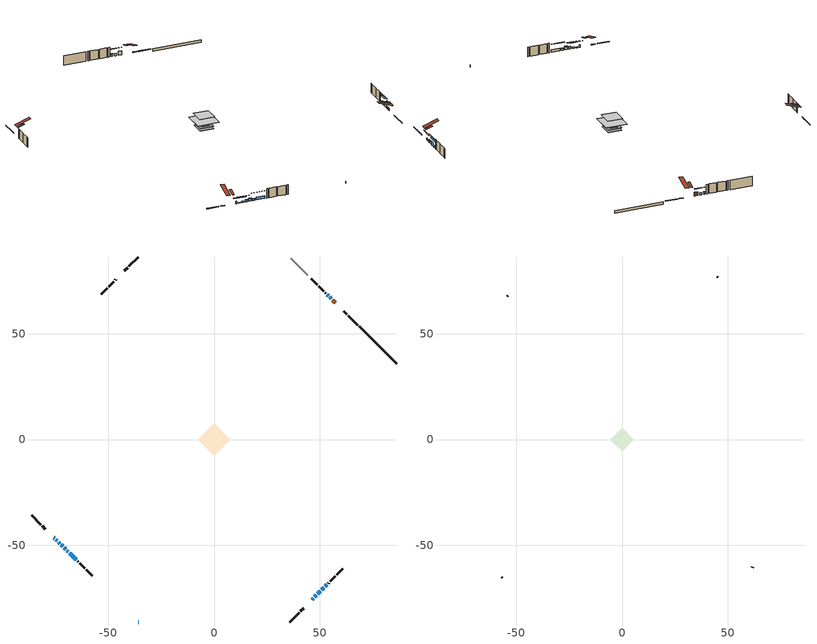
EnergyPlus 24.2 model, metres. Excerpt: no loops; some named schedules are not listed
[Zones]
conditioned space
 floor outside (Floor1 construction): -2.68,0 0,2.68 2.68,0 0,-2.68 z0.59
 floor adiabatic (Floor3 construction): -5.07,0 0,5.07 5.07,0 0,-5.07 z0.59
 floor adiabatic (AdiabaticFloorConstruction): -7.63,0 0,7.63 7.63,0 0,-7.63 z3.03
 floor foundation (Slab1 construction): -5.07,0 0,5.07 5.07,0 0,-5.07 z-0.61
 wall outside (RimJoist1 construction): 35.7,-86.19 40.19,-81.71 / -86.19,-35.7 -81.71,-40.19 / -35.7,86.19 -40.19,81.71 / 67.86,54.03 63.38,58.52 z0.59:0.89
 wall outside (RimJoist2 construction): 40.84,-81.05 42.29,-79.6 / -81.05,-40.84 -79.6,-42.29 / -40.84,81.05 -42.29,79.6 / 62.72,59.17 61.27,60.62 z0.59:0.89
 wall outside (AdiabaticWallConstruction 1): 57.25,64.65 56.04,65.85 z0.59:2.62
 wall outside (AdiabaticWallConstruction): -75.58,-46.32 -75.3,-46.6 / -35.7,-86.19 -35.55,-86.19 z0.59:1.81; -74.64,-47.25 -74.03,-47.86 z0.59:0.9; -73.38,-48.52 -72.76,-49.13 z0.59:1.2; -72.11,-49.79 -71.5,-50.4 z0.59:1.51; 55.39,66.51 54.58,67.32 / 53.92,67.97 53.53,68.37 / 46.32,-75.58 46.91,-74.99 z0.59:1.73; 47.57,-74.33 48.36,-73.54 z0.59:1.25; 49.01,-72.88 50.2,-71.7 / -70.84,-51.05 -70.09,-51.81 / -68.16,-53.73 -65.11,-56.78 z0.59:2.01; -69.43,-52.46 -68.82,-53.08 z0.59:1.43; 50.85,-71.04 51.91,-69.98 z0.59:2.57; 52.57,-69.33 53.2,-68.69 z0.59:1.71
 wall outside (Wall1 construction): 53.86,-68.04 54.24,-67.65 / -64.46,-57.44 -64.07,-57.82 / -46.32,75.58 -46.7,75.19 / 52.87,69.02 52.49,69.41 z0.59:5.47
 wall outside (Wall2 construction): 54.9,-67 57.32,-64.57 / -63.41,-58.48 -60.99,-60.9 / -47.36,74.54 -49.78,72.12 / 51.83,70.07 49.41,72.49 z0.59:5.47
 wall outside (Wall3 construction): 57.98,-63.92 60.78,-61.12 / -60.34,-61.56 -57.53,-64.36 / -50.44,71.46 -53.24,68.66 / 48.75,73.14 45.95,75.95 z0.59:5.47
 wall foundation (FoundationWall1 construction): 86.19,35.7 68.52,53.38 z-0.61:0.59
 wall adiabatic (Wall5 construction): 44.26,77.63 36.36,85.54 z0.59:5.47
 window (WindowConstruction 13): -75.58,-46.32 -75.3,-46.6 z0.59:1.81
 window (WindowConstruction 3): -74.64,-47.25 -74.03,-47.86 z0.59:0.89
 window (WindowConstruction 4): -73.38,-48.52 -72.77,-49.13 z0.59:1.2
 window (WindowConstruction 5): -72.11,-49.79 -71.5,-50.4 z0.59:1.5
 window (WindowConstruction 6): 55.39,66.51 54.58,67.32 z0.59:1.73
 window (WindowConstruction 7): 53.92,67.97 53.53,68.37 z0.59:1.73
 window (WindowConstruction 8): 46.32,-75.58 46.91,-74.99 z0.59:1.73
 window (WindowConstruction 9): 47.57,-74.33 48.35,-73.54 z0.59:1.25
 window (WindowConstruction 10): 49.01,-72.88 50.2,-71.7 z0.59:2.01
 window (WindowConstruction 14): -35.7,-86.19 -35.55,-86.19 z0.59:1.81
 window (WindowConstruction 11): -70.84,-51.05 -70.09,-51.81 z0.59:2.01
 window (WindowConstruction 12): -69.43,-52.46 -68.82,-53.07 z0.59:1.43
 window (WindowConstruction): 50.85,-71.04 51.91,-69.98 z0.59:2.57
 window (WindowConstruction 1): 52.57,-69.32 53.2,-68.69 z0.59:1.71
 window (WindowConstruction 2): -68.16,-53.73 -65.11,-56.78 z0.59:2.01
 door (Door): 57.25,64.65 56.04,65.85 z0.59:2.62
 ceiling adiabatic (AdiabaticFloorConstruction): 0,-7.63 7.63,0 0,7.63 -7.63,0 z3.03
 roof outside (Roof2 construction): 45.66,-76.24,5.47 43.2,-73.77,6.63 42.55,-74.42,6.63 45.01,-76.88,5.47; -76.24,-45.66,5.47 -73.77,-43.2,6.63 -74.42,-42.55,6.63 -76.88,-45.01,5.47; -45.66,76.24,5.47 -43.2,73.77,6.63 -42.55,74.42,6.63 -45.01,76.88,5.47; 57.91,63.99,5.47 55.44,61.53,6.63 56.09,60.88,6.63 58.55,63.34,5.47
attic - vented
 floor to conditioned space (Floor2 construction Reversed): -5.47,0 0,5.47 5.47,0 0,-5.47 z5.47
 wall outside (Wall4 construction): 61.44,-60.46 61.81,-60.09 / -56.88,-65.02 -56.51,-65.39 / -53.9,68 -54.27,67.63 / 45.29,76.6 44.92,76.97 z0.59:5.47
 roof outside (Roof1 construction): 44.35,-77.54,5.47 39.03,-72.22,7.98 37.63,-73.62,7.98 42.95,-78.94,5.47; -77.54,-44.35,5.47 -72.22,-39.03,7.98 -73.62,-37.63,7.98 -78.94,-42.95,5.47; -44.35,77.54,5.47 -39.03,72.22,7.98 -37.63,73.62,7.98 -42.95,78.94,5.47; 59.21,62.68,5.47 53.89,57.36,7.98 55.29,55.96,7.98 60.61,61.28,5.47
shading: -72.17,-49.73 -76.51,-45.39 -76.8,-45.68 -72.46,-50.02 z3.53; -70.9,-51 -75.24,-46.65 -75.53,-46.94 -71.19,-51.29 z3.84; -71.36,-50.54 -72.25,-49.64 -72.54,-49.94 -71.65,-50.83 z1.71; 52.71,69.18 57.25,64.64 57.54,64.93 53,69.47 z4.37; 53.39,68.51 54.06,67.83 54.36,68.12 53.68,68.8 z1.93; 48.78,-73.12 44.45,-77.45 44.74,-77.74 49.07,-73.41 z4.37; 48.5,-73.4 47.42,-74.47 47.71,-74.76 48.79,-73.69 z1.45; 50.34,-71.56 48.87,-73.03 49.16,-73.32 50.63,-71.85 z2.21; -69.95,-51.95 -70.98,-50.91 -71.28,-51.2 -70.24,-52.24 z2.21; -68.68,-53.22 -69.57,-52.32 -69.86,-52.61 -68.97,-53.51 z1.63; 53.78,-68.11 48.99,-72.91 49.28,-73.2 54.07,-68.41 z5.21; 55.07,-66.83 50.7,-71.19 51,-71.48 55.36,-67.12 z4.35; -63.25,-58.65 -70.03,-51.86 -70.32,-52.16 -63.54,-58.94 z4.65
[Building]
Building 1: Terrain=Suburbs
[Site:Location]
Comox AP_BC: Latitude {deg}=49.72; Longitude {deg}=-124.9; Time Zone {hr}=-8; Elevation {m}=26; Keep Site Location Information=Yes
[Site:GroundTemperature:Shallow]
7.68431, 6.60511, 6.51868, 7.03082, 9.08677, 11.1331, 12.9072, 14.0311, 14.1265, 13.2125, 11.4836, 9.50004
[Site:WaterMainsTemperature]
Calculation Method=Schedule; Temperature Schedule=mains temperature schedule
[Material] Roughness=Rough; Thermal Absorptance=0.9
Name | Thickness {m} | Conductivity {W/m-K} | Density {kg/m3} | Specific Heat {J/kg-K} | Solar Absorptance | Visible Absorptance
asphalt or fiberglass shingles | 0.00635 | 0.162714 | 1121.4 | 1465.45 | 0.4 | 0.4
ceiling loosefill ins | 0.169333 | 0.0480833 | 16.02 | 1046.75 | 0.7 | 0.7
ceiling stud and cavity | 0.1397 | 0.177091 | 65.682 | 1177.47 | 0.7 | 0.7
concrete 4.0 in. | 0.1016 | 1.803125 | 2242.8 | 837.4 | 0.7 | 0.7
concrete 8.0 in. | 0.2032 | 1.803125 | 2242.8 | 837.4 | 0.7 | 0.7
door material | 0.04445 | 0.053851 | 512.64 | 1214.23 | 0.7 | 0.7
exterior vertical ins | 0.0205193 | 0.029427 | 32.04 | 1214.23 | 0.7 | 0.7
floor covering | 0.0127 | 0.0433444 | 54.468 | 1339.84 | 0.6 | 0.6
floor covering 1 | 0.0127 | 9.015625 | 54.468 | 1339.84 | 0.6 | 0.6
floor rigid ins | 0.103632 | 0.029427 | 32.04 | 1214.23 | 0.7 | 0.7
floor rigid ins 1; wall rigid ins 2 | 0.512978 | 0.029427 | 32.04 | 1214.23 | 0.7 | 0.7
floor stud and cavity | 0.1397 | 0.211456 | 92.3553 | 1139.71 | 0.7 | 0.7
floor stud and cavity 1 | 0.0889 | 0.340671 | 50.32683 | 1063.81 | 0.7 | 0.7
floor stud and cavity 2 | 0.1397 | 1.75129 | 37.0049 | 1207.88 | 0.7 | 0.7
furniture material conditioned space 1 | 0.1524 | 0.115458 | 640.8 | 1214.23 | 0.6 | 0.6
gypsum board | 0.0127 | 0.160291 | 801 | 837.4 | 0.6 | 0.6
gypsum board 1 | 0.0127 | 0.160291 | 801 | 837.4 | 0.7 | 0.7
osb sheathing 0.5 in. | 0.0127 | 0.115458 | 512.64 | 1214.23 | 0.7 | 0.7
osb sheathing 0.75 in. | 0.01905 | 0.115458 | 512.64 | 1214.23 | 0.7 | 0.7
osb sheathing 2.0 in. | 0.0508 | 0.115458 | 512.64 | 1214.23 | 0.7 | 0.7
rim joist stud and cavity | 0.0508 | 0.0451784 | 125.044 | 1163.47 | 0.6 | 0.6
rim joist stud and cavity 1 | 0.0508 | 0.648972 | 50.32683 | 1063.81 | 0.6 | 0.6
roof rigid ins; wall rigid ins | 0.051816 | 0.029427 | 32.04 | 1214.23 | 0.7 | 0.7
roof stud and cavity | 0.2032 | 0.2199 | 78.34581 | 1123.46 | 0.7 | 0.7
wall rigid ins 1 | 0.051816 | 0.029427 | 32.04 | 1214.23 | 0.4 | 0.4
wall stud and cavity | 0.1397 | 0.191641 | 139.0536 | 1170.24 | 0.7 | 0.7
wall stud and cavity 1 | 0.1397 | 0.161917 | 139.0536 | 1170.24 | 0.7 | 0.7
wall stud and cavity 2 | 0.1397 | 0.161587 | 139.0536 | 1170.24 | 0.7 | 0.7
wall stud and cavity 3 | 0.0889 | 6.9971 | 50.32683 | 1063.81 | 0.6 | 0.6
wall stud and cavity 4 | 0.1397 | 0.13596 | 139.0536 | 1170.24 | 0.7 | 0.7
wall stud and cavity 5 | 0.0889 | 0.380278 | 52.3479 | 1209.89 | 0.7 | 0.7
wall stud and cavity 6 | 0.0889 | 0.391764 | 83.0341 | 1211.67 | 0.7 | 0.7
wood siding | 0.0254 | 0.102417 | 544.68 | 1172.36 | 0.4 | 0.4
wood siding 1 | 0.00254 | 0.102417 | 544.68 | 1172.36 | 0.4 | 0.4
wood siding 2; wood siding 3; wood siding 4 | 0.0254 | 0.102417 | 544.68 | 1172.36 | 0.7 | 0.7
[WindowMaterial:SimpleGlazingSystem]
Name | U-Factor {W/m2-K} | Solar Heat Gain Coefficient
WindowMaterial | 2.217259 | 0.65
WindowMaterial 1 | 3.00537 | 0.53
WindowMaterial 10 | 2.97754 | 0.61
WindowMaterial 11 | 3.034891 | 0.49
WindowMaterial 12 | 2.75724 | 0.57
WindowMaterial 13 | 2.64538 | 0.39
WindowMaterial 2 | 2.93382 | 0.65
WindowMaterial 3 | 3.06442 | 0.52
WindowMaterial 4 | 2.98152 | 0.6
WindowMaterial 5 | 2.95426 | 0.63
WindowMaterial 6 | 2.99401 | 0.55
WindowMaterial 7 | 2.97868 | 0.61
WindowMaterial 8 | 3.00196 | 0.58
WindowMaterial 9 | 2.93609 | 0.65
[Construction]
AdiabaticFloorConstruction: floor stud and cavity 2, floor rigid ins 1, osb sheathing 0.75 in., floor covering
AdiabaticWallConstruction: wood siding 3, wall rigid ins 2, wall stud and cavity 5, gypsum board
AdiabaticWallConstruction 1: wood siding 4, wall rigid ins 2, wall stud and cavity 5, gypsum board
Door: door material
Floor1 construction: floor stud and cavity, floor rigid ins, osb sheathing 0.75 in., floor covering
Floor2 construction Reversed: gypsum board, ceiling stud and cavity, ceiling loosefill ins
Floor3 construction: floor stud and cavity 1, floor covering 1
FoundationWall1 construction: concrete 8.0 in., gypsum board 1
furniture construction conditioned space 1: furniture material conditioned space 1
PartitionWallConstruction: gypsum board, wall stud and cavity 6, gypsum board
RimJoist1 construction: wood siding 2, osb sheathing 2.0 in., rim joist stud and cavity
RimJoist2 construction: wood siding 2, rim joist stud and cavity 1
Roof1 construction: asphalt or fiberglass shingles
Roof2 construction: asphalt or fiberglass shingles, roof rigid ins, osb sheathing 0.75 in., roof stud and cavity, gypsum board
Slab1 construction: concrete 4.0 in.
Wall1 construction: wood siding, wall rigid ins, osb sheathing 0.5 in., wall stud and cavity, gypsum board
Wall2 construction: wood siding, wall rigid ins, osb sheathing 0.5 in., wall stud and cavity 1, gypsum board
Wall3 construction: wood siding, wall rigid ins, osb sheathing 0.5 in., wall stud and cavity 2, gypsum board
Wall4 construction: wood siding 1, wall stud and cavity 3
Wall5 construction: wall rigid ins 1, osb sheathing 0.5 in., wall stud and cavity 4, gypsum board
WindowConstruction: WindowMaterial
WindowConstruction 1; WindowConstruction 8: WindowMaterial 1
WindowConstruction 10: WindowMaterial 9
WindowConstruction 11: WindowMaterial 10
WindowConstruction 12: WindowMaterial 11
WindowConstruction 13: WindowMaterial 12
WindowConstruction 14: WindowMaterial 13
WindowConstruction 2: WindowMaterial 2
WindowConstruction 3: WindowMaterial 3
WindowConstruction 4: WindowMaterial 4
WindowConstruction 5: WindowMaterial 5
WindowConstruction 6: WindowMaterial 6
WindowConstruction 7: WindowMaterial 7
WindowConstruction 9: WindowMaterial 8
[Zone] Multiplier=1; Part of Total Floor Area=Yes
Name | Volume {m3}
attic - vented | 24.3359
conditioned space | 318.5
[Space]
Name | Zone | Volume {m3}
attic - vented 1 | attic - vented | 24.3359
conditioned space 1 | conditioned space | 318.5
[ZoneInfiltration:EffectiveLeakageArea]
infil attic - vented 1: Zone or Space=attic - vented 1; Schedule=Always On Discrete; Effective Air Leakage Area {cm2}=2560.29; Stack Coefficient=0.000513624; Wind Coefficient=1.53124e-05
[ZoneMixing]
whole house fan mix: Zone or Space=attic - vented; Schedule=Always On Continuous; Design Flow Rate Calculation Method=Flow/Zone; Design Flow Rate {m3/s}=0; Source Zone or Space=conditioned space
[SurfaceProperty:ExposedFoundationPerimeter]
Slab1: Exposed Perimeter Calculation Method=TotalExposedPerimeter; Total Exposed Perimeter {m}=24.994
[InternalMass] Zone or ZoneList=conditioned space; Space or SpaceList=conditioned space 1
Name | Construction | Surface Area {m2}
furniture mass conditioned space 1 | furniture construction conditioned space 1 | 93.3839
partition wall mass | PartitionWallConstruction | 182.08
[Lights]
interior lighting: Zone or ZoneList or Space or SpaceList=conditioned space 1; Schedule=interior lighting schedule; Design Level Calculation Method=LightingLevel; Lighting Level {W}=343.2; Return Air Fraction=0; Fraction Radiant=0.6; Fraction Visible=0.2; Fraction Replaceable=1
[People]
occupants: Zone or ZoneList or Space or SpaceList=conditioned space 1; Number of People Schedule=occupants schedule; Number of People Calculation Method=People; Number of People=3; Fraction Radiant=0.314171; Sensible Heat Fraction=0.56303; Activity Level Schedule=occupants activity schedule; Carbon Dioxide Generation Rate {m3/s-W}=0; Enable ASHRAE 55 Comfort Warnings=No; Mean Radiant Temperature Calculation Type=EnclosureAveraged
[ElectricEquipment] Zone or ZoneList or Space or SpaceList=conditioned space 1; Design Level Calculation Method=EquipmentLevel
Name | Schedule | Design Level {W} | Fraction Latent | Fraction Radiant | Fraction Lost
clothes dryer | clothes dryer schedule | 140.772 | 0.015 | 0.081 | 0.85
clothes washer | clothes washer schedule | 32.1985 | 0.03 | 0.162 | 0.7
cooking range | cooking range schedule | 208.969 | 0.08 | 0.432 | 0.2
dishwasher | dishwasher schedule | 66.8632 | 0.3 | 0.18 | 0.4
fridge | fridge schedule | 72.9452 | 0 | 0.6 | 0
mech vent bath fan 0 | mech vent bath fan 0 schedule | 50.2 | 0 | 0 | 1
mech vent bath fan 1 | mech vent bath fan 1 schedule | 50.2 | 0 | 0 | 1
mech vent house fan | mech vent house fan schedule | 0 | 0 | 0 | 1
mech vent house fan cfis | mech vent house fan cfis schedule | 0 | 0 | 0 | 0
misc plug loads | misc plug loads schedule | 494.7 | 0.045 | 0.513 | 0.1
whole house fan | Always On Discrete | 0 | 0 | 0 | 1
[OtherEquipment] Zone or ZoneList or Space or SpaceList=conditioned space 1; Design Level Calculation Method=EquipmentLevel
Name | Fuel Type | Schedule | Design Level {W} | Fraction Latent | Fraction Radiant | Fraction Lost
clothes dryer 1 | Electricity | clothes dryer schedule | 0 | 0.015 | 0.081 | 0.85
cooking range 1 | Electricity | cooking range schedule | 0 | 0.08 | 0.432 | 0.2
general water use latent | None | general water use schedule | 59.3978 | 1 | 0 | 0
general water use sensible | None | general water use schedule | -58.539 | 0 | 0.6 | 0
mech vent house fan latent load | None | Always On Discrete | 0 | 1 | 0 | 0
mech vent house fan sensible load | None | Always On Discrete | 0 | 0 | 0 | 0
water heater energy adjustment1 | Electricity | Always On Discrete | 0.01 | 0 | 0 | 1
[ZoneInfiltration:DesignFlowRate] Zone or ZoneList or Space or SpaceList=conditioned space 1; Schedule=Always On Discrete; Design Flow Rate Calculation Method=Flow/Zone; Design Flow Rate {m3/s}=0
infil flow; natural vent flow; whole house fan flow
[ZoneControl:Thermostat]
conditioned space Thermostat: Zone or ZoneList=conditioned space; Control Type Schedule=conditioned space Thermostat Schedule; Control 1=conditioned space temperature setpoint; Temperature Difference Between Cutout And Setpoint {deltaC}=0
[ThermostatSetpoint:DualSetpoint]
conditioned space temperature setpoint: Heating Setpoint Temperature Schedule=heating setpoint; Cooling Setpoint Temperature Schedule=cooling setpoint
[Zone equipment]
conditioned space: electric baseboard
[Foundation:Kiva]
Foundation Kiva 1: Initial Indoor Air Temperature {C}=18; Wall Height Above Grade {m}=0.590001; Wall Depth Below Slab {m}=0.2032; Custom Block Material Name 1=exterior vertical ins; Custom Block Depth 1 {m}=1.2; Custom Block X Position 1 {m}=0.2159; Custom Block Z Position 1 {m}=0
[Foundation:Kiva:Settings]
Soil Conductivity {W/m-K}=0.849921; Soil Density {kg/m3}=1842.3; Soil Specific Heat {J/kg-K}=418.7; Ground Solar Absorptivity=0.9; Ground Thermal Absorptivity=0.9; Ground Surface Roughness {m}=0.03; Far-Field Width {m}=40; Deep-Ground Boundary Condition=ZeroFlux; Deep-Ground Depth {m}=40; Minimum Cell Dimension {m}=0.2; Maximum Cell Growth Coefficient=3; Simulation Timestep=Timestep
[Exterior:Lights]
exterior lighting: Schedule=exterior lighting schedule; Design Level {W}=75.6
[EnergyManagementSystem:Sensor] Output:Variable or Output:Meter Index Key=conditioned space
Name | Output:Variable or Output:Meter
conditioned_space_clg_unmet_s | Zone Cooling Setpoint Not Met Time
conditioned_space_htg_unmet_s | Zone Heating Setpoint Not Met Time
fridge_tin_s; tin_s; tin_s_1 | Zone Mean Air Temperature
tout_s | Zone Outdoor Air Drybulb Temperature
win_s | Zone Air Humidity Ratio
[Schedule:Constant]
Name | Hourly Value
Always On Continuous; mech vent house fan schedule; mech vent house fan cfis schedule; Always On Discrete | 1
occupants activity schedule | 117.228
fridge schedule | 0
[Schedule:Week:Daily]
interior lighting schedule Week Rule - Jan1-Jan27: interior lighting schedule day, interior lighting schedule day, interior lighting schedule day, interior lighting schedule day, interior lighting schedule day, interior lighting schedule day, interior lighting schedule day, interior lighting schedule default day, interior lighting schedule default day, interior lighting schedule default day, interior lighting schedule default day, interior lighting schedule default day
interior lighting schedule Week Rule - Jan28-Feb3: interior lighting schedule day, interior lighting schedule day, interior lighting schedule day, interior lighting schedule day, interior lighting schedule day 1, interior lighting schedule day 1, interior lighting schedule day 1, interior lighting schedule default day, interior lighting schedule default day, interior lighting schedule default day, interior lighting schedule default day, interior lighting schedule default day
interior lighting schedule Week Rule - Feb4-Feb24: interior lighting schedule day 1, interior lighting schedule day 1, interior lighting schedule day 1, interior lighting schedule day 1, interior lighting schedule day 1, interior lighting schedule day 1, interior lighting schedule day 1, interior lighting schedule default day, interior lighting schedule default day, interior lighting schedule default day, interior lighting schedule default day, interior lighting schedule default day
interior lighting schedule Week Rule - Feb25-Mar3: interior lighting schedule day 1, interior lighting schedule day 1, interior lighting schedule day 1, interior lighting schedule day 1, interior lighting schedule day 2, interior lighting schedule day 2, interior lighting schedule day 2, interior lighting schedule default day, interior lighting schedule default day, interior lighting schedule default day, interior lighting schedule default day, interior lighting schedule default day
interior lighting schedule Week Rule - Mar4-Mar31: interior lighting schedule day 2, interior lighting schedule day 2, interior lighting schedule day 2, interior lighting schedule day 2, interior lighting schedule day 2, interior lighting schedule day 2, interior lighting schedule day 2, interior lighting schedule default day, interior lighting schedule default day, interior lighting schedule default day, interior lighting schedule default day, interior lighting schedule default day
interior lighting schedule Week Rule - Apr1-Apr28: interior lighting schedule day 3, interior lighting schedule day 3, interior lighting schedule day 3, interior lighting schedule day 3, interior lighting schedule day 3, interior lighting schedule day 3, interior lighting schedule day 3, interior lighting schedule default day, interior lighting schedule default day, interior lighting schedule default day, interior lighting schedule default day, interior lighting schedule default day
interior lighting schedule Week Rule - Apr29-May5: interior lighting schedule day 3, interior lighting schedule day 3, interior lighting schedule day 4, interior lighting schedule day 4, interior lighting schedule day 4, interior lighting schedule day 4, interior lighting schedule day 4, interior lighting schedule default day, interior lighting schedule default day, interior lighting schedule default day, interior lighting schedule default day, interior lighting schedule default day
interior lighting schedule Week Rule - May6-May26: interior lighting schedule day 4, interior lighting schedule day 4, interior lighting schedule day 4, interior lighting schedule day 4, interior lighting schedule day 4, interior lighting schedule day 4, interior lighting schedule day 4, interior lighting schedule default day, interior lighting schedule default day, interior lighting schedule default day, interior lighting schedule default day, interior lighting schedule default day
interior lighting schedule Week Rule - May27-Jun2: interior lighting schedule day 4, interior lighting schedule day 4, interior lighting schedule day 4, interior lighting schedule day 4, interior lighting schedule day 4, interior lighting schedule day 5, interior lighting schedule day 5, interior lighting schedule default day, interior lighting schedule default day, interior lighting schedule default day, interior lighting schedule default day, interior lighting schedule default day
interior lighting schedule Week Rule - Jun3-Jun30: interior lighting schedule day 5, interior lighting schedule day 5, interior lighting schedule day 5, interior lighting schedule day 5, interior lighting schedule day 5, interior lighting schedule day 5, interior lighting schedule day 5, interior lighting schedule default day, interior lighting schedule default day, interior lighting schedule default day, interior lighting schedule default day, interior lighting schedule default day
interior lighting schedule Week Rule - Jul1-Jul28: interior lighting schedule day 6, interior lighting schedule day 6, interior lighting schedule day 6, interior lighting schedule day 6, interior lighting schedule day 6, interior lighting schedule day 6, interior lighting schedule day 6, interior lighting schedule default day, interior lighting schedule default day, interior lighting schedule default day, interior lighting schedule default day, interior lighting schedule default day
interior lighting schedule Week Rule - Jul29-Aug4: interior lighting schedule day 6, interior lighting schedule day 6, interior lighting schedule day 6, interior lighting schedule day 7, interior lighting schedule day 7, interior lighting schedule day 7, interior lighting schedule day 7, interior lighting schedule default day, interior lighting schedule default day, interior lighting schedule default day, interior lighting schedule default day, interior lighting schedule default day
interior lighting schedule Week Rule - Aug5-Aug25: interior lighting schedule day 7, interior lighting schedule day 7, interior lighting schedule day 7, interior lighting schedule day 7, interior lighting schedule day 7, interior lighting schedule day 7, interior lighting schedule day 7, interior lighting schedule default day, interior lighting schedule default day, interior lighting schedule default day, interior lighting schedule default day, interior lighting schedule default day
interior lighting schedule Week Rule - Aug26-Sep1: interior lighting schedule day 7, interior lighting schedule day 7, interior lighting schedule day 7, interior lighting schedule day 7, interior lighting schedule day 7, interior lighting schedule day 7, interior lighting schedule day 8, interior lighting schedule default day, interior lighting schedule default day, interior lighting schedule default day, interior lighting schedule default day, interior lighting schedule default day
interior lighting schedule Week Rule - Sep2-Sep29: interior lighting schedule day 8, interior lighting schedule day 8, interior lighting schedule day 8, interior lighting schedule day 8, interior lighting schedule day 8, interior lighting schedule day 8, interior lighting schedule day 8, interior lighting schedule default day, interior lighting schedule default day, interior lighting schedule default day, interior lighting schedule default day, interior lighting schedule default day
interior lighting schedule Week Rule - Sep30-Oct6: interior lighting schedule day 8, interior lighting schedule day 9, interior lighting schedule day 9, interior lighting schedule day 9, interior lighting schedule day 9, interior lighting schedule day 9, interior lighting schedule day 9, interior lighting schedule default day, interior lighting schedule default day, interior lighting schedule default day, interior lighting schedule default day, interior lighting schedule default day
interior lighting schedule Week Rule - Oct7-Oct27: interior lighting schedule day 9, interior lighting schedule day 9, interior lighting schedule day 9, interior lighting schedule day 9, interior lighting schedule day 9, interior lighting schedule day 9, interior lighting schedule day 9, interior lighting schedule default day, interior lighting schedule default day, interior lighting schedule default day, interior lighting schedule default day, interior lighting schedule default day
interior lighting schedule Week Rule - Oct28-Nov3: interior lighting schedule day 9, interior lighting schedule day 9, interior lighting schedule day 9, interior lighting schedule day 9, interior lighting schedule day 10, interior lighting schedule day 10, interior lighting schedule day 10, interior lighting schedule default day, interior lighting schedule default day, interior lighting schedule default day, interior lighting schedule default day, interior lighting schedule default day
interior lighting schedule Week Rule - Nov4-Nov24: interior lighting schedule day 10, interior lighting schedule day 10, interior lighting schedule day 10, interior lighting schedule day 10, interior lighting schedule day 10, interior lighting schedule day 10, interior lighting schedule day 10, interior lighting schedule default day, interior lighting schedule default day, interior lighting schedule default day, interior lighting schedule default day, interior lighting schedule default day
interior lighting schedule Week Rule - Nov25-Dec1: interior lighting schedule day 10, interior lighting schedule day 10, interior lighting schedule day 10, interior lighting schedule day 10, interior lighting schedule day 10, interior lighting schedule day 10, interior lighting schedule day 11, interior lighting schedule default day, interior lighting schedule default day, interior lighting schedule default day, interior lighting schedule default day, interior lighting schedule default day
interior lighting schedule Week Rule - Dec2-Dec31: interior lighting schedule day 11, interior lighting schedule day 11, interior lighting schedule day 11, interior lighting schedule day 11, interior lighting schedule day 11, interior lighting schedule day 11, interior lighting schedule day 11, interior lighting schedule default day, interior lighting schedule default day, interior lighting schedule default day, interior lighting schedule default day, interior lighting schedule default day
occupants schedule Week Rule - Jan1-Dec31: occupants schedule day, occupants schedule day, occupants schedule day, occupants schedule day, occupants schedule day, occupants schedule day, occupants schedule day, occupants schedule default day, occupants schedule default day, occupants schedule default day, occupants schedule default day, occupants schedule default day
clothes dryer schedule Week Rule - Jan1-Dec31: clothes dryer schedule day, clothes dryer schedule day, clothes dryer schedule day, clothes dryer schedule day, clothes dryer schedule day, clothes dryer schedule day, clothes dryer schedule day, clothes dryer schedule default day, clothes dryer schedule default day, clothes dryer schedule default day, clothes dryer schedule default day, clothes dryer schedule default day
clothes washer schedule Week Rule - Jan1-Dec31: clothes washer schedule day, clothes washer schedule day, clothes washer schedule day, clothes washer schedule day, clothes washer schedule day, clothes washer schedule day, clothes washer schedule day, clothes washer schedule default day, clothes washer schedule default day, clothes washer schedule default day, clothes washer schedule default day, clothes washer schedule default day
cooking range schedule Week Rule - Jan1-Dec31: cooking range schedule day, cooking range schedule day, cooking range schedule day, cooking range schedule day, cooking range schedule day, cooking range schedule day, cooking range schedule day, cooking range schedule default day, cooking range schedule default day, cooking range schedule default day, cooking range schedule default day, cooking range schedule default day
dishwasher schedule Week Rule - Jan1-Dec31: dishwasher schedule day, dishwasher schedule day, dishwasher schedule day, dishwasher schedule day, dishwasher schedule day, dishwasher schedule day, dishwasher schedule day, dishwasher schedule default day, dishwasher schedule default day, dishwasher schedule default day, dishwasher schedule default day, dishwasher schedule default day
mech vent bath fan 0 schedule Week Rule - Jan1-Dec31: mech vent bath fan 0 schedule day, mech vent bath fan 0 schedule day, mech vent bath fan 0 schedule day, mech vent bath fan 0 schedule day, mech vent bath fan 0 schedule day, mech vent bath fan 0 schedule day, mech vent bath fan 0 schedule day, mech vent bath fan 0 schedule default day, mech vent bath fan 0 schedule default day, mech vent bath fan 0 schedule default day, mech vent bath fan 0 schedule default day, mech vent bath fan 0 schedule default day
mech vent bath fan 1 schedule Week Rule - Jan1-Dec31: mech vent bath fan 1 schedule day, mech vent bath fan 1 schedule day, mech vent bath fan 1 schedule day, mech vent bath fan 1 schedule day, mech vent bath fan 1 schedule day, mech vent bath fan 1 schedule day, mech vent bath fan 1 schedule day, mech vent bath fan 1 schedule default day, mech vent bath fan 1 schedule default day, mech vent bath fan 1 schedule default day, mech vent bath fan 1 schedule default day, mech vent bath fan 1 schedule default day
misc plug loads schedule Week Rule - Jan1-Dec31: misc plug loads schedule day, misc plug loads schedule day, misc plug loads schedule day, misc plug loads schedule day, misc plug loads schedule day, misc plug loads schedule day, misc plug loads schedule day, misc plug loads schedule default day, misc plug loads schedule default day, misc plug loads schedule default day, misc plug loads schedule default day, misc plug loads schedule default day
general water use schedule Week Rule - Jan1-Dec31: general water use schedule day, general water use schedule day, general water use schedule day, general water use schedule day, general water use schedule day, general water use schedule day, general water use schedule day, general water use schedule default day, general water use schedule default day, general water use schedule default day, general water use schedule default day, general water use schedule default day
exterior lighting schedule Week Rule - Jan1-Jan27: exterior lighting schedule day, exterior lighting schedule day, exterior lighting schedule day, exterior lighting schedule day, exterior lighting schedule day, exterior lighting schedule day, exterior lighting schedule day, exterior lighting schedule default day, exterior lighting schedule default day, exterior lighting schedule default day, exterior lighting schedule default day, exterior lighting schedule default day
exterior lighting schedule Week Rule - Jan28-Feb3: exterior lighting schedule day, exterior lighting schedule day, exterior lighting schedule day, exterior lighting schedule day, exterior lighting schedule day 1, exterior lighting schedule day 1, exterior lighting schedule day 1, exterior lighting schedule default day, exterior lighting schedule default day, exterior lighting schedule default day, exterior lighting schedule default day, exterior lighting schedule default day
exterior lighting schedule Week Rule - Feb4-Feb24: exterior lighting schedule day 1, exterior lighting schedule day 1, exterior lighting schedule day 1, exterior lighting schedule day 1, exterior lighting schedule day 1, exterior lighting schedule day 1, exterior lighting schedule day 1, exterior lighting schedule default day, exterior lighting schedule default day, exterior lighting schedule default day, exterior lighting schedule default day, exterior lighting schedule default day
exterior lighting schedule Week Rule - Feb25-Mar3: exterior lighting schedule day 1, exterior lighting schedule day 1, exterior lighting schedule day 1, exterior lighting schedule day 1, exterior lighting schedule day 2, exterior lighting schedule day 2, exterior lighting schedule day 2, exterior lighting schedule default day, exterior lighting schedule default day, exterior lighting schedule default day, exterior lighting schedule default day, exterior lighting schedule default day
exterior lighting schedule Week Rule - Mar4-Mar31: exterior lighting schedule day 2, exterior lighting schedule day 2, exterior lighting schedule day 2, exterior lighting schedule day 2, exterior lighting schedule day 2, exterior lighting schedule day 2, exterior lighting schedule day 2, exterior lighting schedule default day, exterior lighting schedule default day, exterior lighting schedule default day, exterior lighting schedule default day, exterior lighting schedule default day
exterior lighting schedule Week Rule - Apr1-Apr28: exterior lighting schedule day 3, exterior lighting schedule day 3, exterior lighting schedule day 3, exterior lighting schedule day 3, exterior lighting schedule day 3, exterior lighting schedule day 3, exterior lighting schedule day 3, exterior lighting schedule default day, exterior lighting schedule default day, exterior lighting schedule default day, exterior lighting schedule default day, exterior lighting schedule default day
[Schedule:Year]
interior lighting schedule: interior lighting schedule Week Rule - Jan1-Jan27, 1, 1, 1, 27, interior lighting schedule Week Rule - Jan28-Feb3, 1, 28, 2, 3, interior lighting schedule Week Rule - Feb4-Feb24, 2, 4, 2, 24, interior lighting schedule Week Rule - Feb25-Mar3, 2, 25, 3, 3, interior lighting schedule Week Rule - Mar4-Mar31, 3, 4, 3, 31, interior lighting schedule Week Rule - Apr1-Apr28, 4, 1, 4, 28, interior lighting schedule Week Rule - Apr29-May5, 4, 29, 5, 5, interior lighting schedule Week Rule - May6-May26, 5, 6, 5, 26, interior lighting schedule Week Rule - May27-Jun2, 5, 27, 6, 2, interior lighting schedule Week Rule - Jun3-Jun30, 6, 3, 6, 30, interior lighting schedule Week Rule - Jul1-Jul28, 7, 1, 7, 28, interior lighting schedule Week Rule - Jul29-Aug4, 7, 29, 8, 4, interior lighting schedule Week Rule - Aug5-Aug25, 8, 5, 8, 25, interior lighting schedule Week Rule - Aug26-Sep1, 8, 26, 9, 1, interior lighting schedule Week Rule - Sep2-Sep29, 9, 2, 9, 29, interior lighting schedule Week Rule - Sep30-Oct6, 9, 30, 10, 6, interior lighting schedule Week Rule - Oct7-Oct27, 10, 7, 10, 27, interior lighting schedule Week Rule - Oct28-Nov3, 10, 28, 11, 3, interior lighting schedule Week Rule - Nov4-Nov24, 11, 4, 11, 24, interior lighting schedule Week Rule - Nov25-Dec1, 11, 25, 12, 1, interior lighting schedule Week Rule - Dec2-Dec31, 12, 2, 12, 31
occupants schedule: occupants schedule Week Rule - Jan1-Dec31, 1, 1, 12, 31
clothes dryer schedule: clothes dryer schedule Week Rule - Jan1-Dec31, 1, 1, 12, 31
clothes washer schedule: clothes washer schedule Week Rule - Jan1-Dec31, 1, 1, 12, 31
cooking range schedule: cooking range schedule Week Rule - Jan1-Dec31, 1, 1, 12, 31
dishwasher schedule: dishwasher schedule Week Rule - Jan1-Dec31, 1, 1, 12, 31
mech vent bath fan 0 schedule: mech vent bath fan 0 schedule Week Rule - Jan1-Dec31, 1, 1, 12, 31
mech vent bath fan 1 schedule: mech vent bath fan 1 schedule Week Rule - Jan1-Dec31, 1, 1, 12, 31
misc plug loads schedule: misc plug loads schedule Week Rule - Jan1-Dec31, 1, 1, 12, 31
general water use schedule: general water use schedule Week Rule - Jan1-Dec31, 1, 1, 12, 31
exterior lighting schedule: exterior lighting schedule Week Rule - Jan1-Jan27, 1, 1, 1, 27, exterior lighting schedule Week Rule - Jan28-Feb3, 1, 28, 2, 3, exterior lighting schedule Week Rule - Feb4-Feb24, 2, 4, 2, 24, exterior lighting schedule Week Rule - Feb25-Mar3, 2, 25, 3, 3, exterior lighting schedule Week Rule - Mar4-Mar31, 3, 4, 3, 31, exterior lighting schedule Week Rule - Apr1-Apr28, 4, 1, 4, 28, exterior lighting schedule Week Rule - Apr29-May5, 4, 29, 5, 5, exterior lighting schedule Week Rule - May6-May26, 5, 6, 5, 26, exterior lighting schedule Week Rule - May27-Jun2, 5, 27, 6, 2, exterior lighting schedule Week Rule - Jun3-Jun30, 6, 3, 6, 30, exterior lighting schedule Week Rule - Jul1-Jul28, 7, 1, 7, 28, exterior lighting schedule Week Rule - Jul29-Aug4, 7, 29, 8, 4, exterior lighting schedule Week Rule - Aug5-Aug25, 8, 5, 8, 25, exterior lighting schedule Week Rule - Aug26-Sep1, 8, 26, 9, 1, exterior lighting schedule Week Rule - Sep2-Sep29, 9, 2, 9, 29, exterior lighting schedule Week Rule - Sep30-Oct6, 9, 30, 10, 6, exterior lighting schedule Week Rule - Oct7-Oct27, 10, 7, 10, 27, exterior lighting schedule Week Rule - Oct28-Nov3, 10, 28, 11, 3, exterior lighting schedule Week Rule - Nov4-Nov24, 11, 4, 11, 24, exterior lighting schedule Week Rule - Nov25-Dec1, 11, 25, 12, 1, exterior lighting schedule Week Rule - Dec2-Dec31, 12, 2, 12, 31
[Schedule:Compact]
conditioned space Thermostat Schedule: Through: 12/31, For: AllDays, Until: 24:00, 4
mains temperature schedule: Through: 01/01, For: AllDays, Until: 24:00, 11.0622, Through: 01/02, For: AllDays, Until: 24:00, 11.025, Through: 01/03, For: AllDays, Until: 24:00, 10.9883, Through: 01/04, For: AllDays, Until: 24:00, 10.9522, Through: 01/05, For: AllDays, Until: 24:00, 10.9172, Through: 01/06, For: AllDays, Until: 24:00, 10.8828, Through: 01/07, For: AllDays, Until: 24:00, 10.8494, Through: 01/08, For: AllDays, Until: 24:00, 10.8167, Through: 01/09, For: AllDays, Until: 24:00, 10.7844, Through: 01/10, For: AllDays, Until: 24:00, 10.7533, Through: 01/11, For: AllDays, Until: 24:00, 10.7228, Through: 01/12, For: AllDays, Until: 24:00, 10.6933, Through: 01/13, For: AllDays, Until: 24:00, 10.6644, Through: 01/14, For: AllDays, Until: 24:00, 10.6367, Through: 01/15, For: AllDays, Until: 24:00, 10.6094, Through: 01/16, For: AllDays, Until: 24:00, 10.5833, Through: 01/17, For: AllDays, Until: 24:00, 10.5578, Through: 01/18, For: AllDays, Until: 24:00, 10.5333, Through: 01/19, For: AllDays, Until: 24:00, 10.51, Through: 01/20, For: AllDays, Until: 24:00, 10.4872, Through: 01/21, For: AllDays, Until: 24:00, 10.465, Through: 01/22, For: AllDays, Until: 24:00, 10.4439, Through: 01/23, For: AllDays, Until: 24:00, 10.4239, Through: 01/24, For: AllDays, Until: 24:00, 10.405, Through: 01/25, For: AllDays, Until: 24:00, 10.3867, Through: 01/26, For: AllDays, Until: 24:00, 10.3694, Through: 01/27, For: AllDays, Until: 24:00, 10.3528, Through: 01/28, For: AllDays, Until: 24:00, 10.3372, Through: 01/29, For: AllDays, Until: 24:00, 10.3228, Through: 01/30, For: AllDays, Until: 24:00, 10.3094, Through: 01/31, For: AllDays, Until: 24:00, 10.2967, Through: 02/01, For: AllDays, Until: 24:00, 10.285, Through: 02/02, For: AllDays, Until: 24:00, 10.2739, Through: 02/03, For: AllDays, Until: 24:00, 10.2644, Through: 02/04, For: AllDays, Until: 24:00, 10.2556, Through: 02/05, For: AllDays, Until: 24:00, 10.2472, Through: 02/06, For: AllDays, Until: 24:00, 10.2406, Through: 02/07, For: AllDays, Until: 24:00, 10.2344, Through: 02/08, For: AllDays, Until: 24:00, 10.2294, Through: 02/09, For: AllDays, Until: 24:00, 10.225, Through: 02/10, For: AllDays, Until: 24:00, 10.2222, Through: 02/11, For: AllDays, Until: 24:00, 10.22, Through: 02/12, For: AllDays, Until: 24:00, 10.2189, Through: 02/13, For: AllDays, Until: 24:00, 10.2183, Through: 02/14, For: AllDays, Until: 24:00, 10.2194, Through: 02/15, For: AllDays, Until: 24:00, 10.2211, Through: 02/16, For: AllDays, Until: 24:00, 10.2239, Through: 02/17, For: AllDays, Until: 24:00, 10.2272, Through: 02/18, For: AllDays, Until: 24:00, 10.2322, Through: 02/19, For: AllDays, Until: 24:00, 10.2378, Through: 02/20, For: AllDays, Until: 24:00, 10.2439, Through: 02/21, For: AllDays, Until: 24:00, 10.2517, Through: 02/22, For: AllDays, Until: 24:00, 10.26, Through: 02/23, For: AllDays, Until: 24:00, 10.2694, Through: 02/24, For: AllDays, Until: 24:00, 10.28, Through: 02/25, For: AllDays, Until: 24:00, 10.2911, Through: 02/26, For: AllDays, Until: 24:00, 10.3033, Through: 02/27, For: AllDays, Until: 24:00, 10.3167, Through: 02/28, For: AllDays, Until: 24:00, 10.3306, Through: 03/01, For: AllDays, Until: 24:00, 10.3456, Through: 03/02, For: AllDays, Until: 24:00, 10.3617, Through: 03/03, For: AllDays, Until: 24:00, 10.3783, Through: 03/04, For: AllDays, Until: 24:00, 10.3961, Through: 03/05, For: AllDays, Until: 24:00, 10.415, Through: 03/06, For: AllDays, Until: 24:00, 10.435, Through: 03/07, For: AllDays, Until: 24:00, 10.4556, Through: 03/08, For: AllDays, Until: 24:00, 10.4767, Through: 03/09, For: AllDays, Until: 24:00, 10.4989, Through: 03/10, For: AllDays, Until: 24:00, 10.5222, Through: 03/11, For: AllDays, Until: 24:00, 10.5467, Through: 03/12, For: AllDays, Until: 24:00, 10.5717, Through: 03/13, For: AllDays, Until: 24:00, 10.5972, Through: 03/14, For: AllDays, Until: 24:00, 10.6239, Through: 03/15, For: AllDays, Until: 24:00, 10.6517, Through: 03/16, For: AllDays, Until: 24:00, 10.68, Through: 03/17, For: AllDays, Until: 24:00, 10.7089, Through: 03/18, For: AllDays, Until: 24:00, 10.7389, Through: 03/19, For: AllDays, Until: 24:00, 10.77, Through: 03/20, For: AllDays, Until: 24:00, 10.8017, Through: 03/21, For: AllDays, Until: 24:00, 10.8339, Through: 03/22, For: AllDays, Until: 24:00, 10.8672, Through: 03/23, For: AllDays, Until: 24:00, 10.9011, Through: 03/24, For: AllDays, Until: 24:00, 10.9361, Through: 03/25, For: AllDays, Until: 24:00, 10.9717, Through: 03/26, For: AllDays, Until: 24:00, 11.0078, Through: 03/27, For: AllDays, Until: 24:00, 11.045, Through: 03/28, For: AllDays, Until: 24:00, 11.0822, Through: 03/29, For: AllDays, Until: 24:00, 11.1211, Through: 03/30, For: AllDays, Until: 24:00, 11.16, Through: 03/31, For: AllDays, Until: 24:00, 11.2, Through: 04/01, For: AllDays, Until: 24:00, 11.2406, Through: 04/02, For: AllDays, Until: 24:00, 11.2817, Through: 04/03, For: AllDays, Until: 24:00, 11.3233, Through: 04/04, For: AllDays, Until: 24:00, 11.3656, Through: 04/05, For: AllDays, Until: 24:00, 11.4089, Through: 04/06, For: AllDays, Until: 24:00, 11.4522, Through: 04/07, For: AllDays, Until: 24:00, 11.4967, Through: 04/08, For: AllDays, Until: 24:00, 11.5417, Through: 04/09, For: AllDays, Until: 24:00, 11.5872, Through: 04/10, For: AllDays, Until: 24:00, 11.6333, Through: 04/11, For: AllDays, Until: 24:00, 11.6794, Through: 04/12, For: AllDays, Until: 24:00, 11.7267, Through: 04/13, For: AllDays, Until: 24:00, 11.7744, Through: 04/14, For: AllDays, Until: 24:00, 11.8222, Through: 04/15, For: AllDays, Until: 24:00, 11.8711, Through: 04/16, For: AllDays, Until: 24:00, 11.92, Through: 04/17, For: AllDays, Until: 24:00, 11.97, Through: 04/18, For: AllDays, Until: 24:00, 12.02, Through: 04/19, For: AllDays, Until: 24:00, 12.07, Through: 04/20, For: AllDays, Until: 24:00, 12.1211, Through: 04/21, For: AllDays, Until: 24:00, 12.1722, Through: 04/22, For: AllDays, Until: 24:00, 12.2239, Through: 04/23, For: AllDays, Until: 24:00, 12.2761, Through: 04/24, For: AllDays, Until: 24:00, 12.3283, Through: 04/25, For: AllDays, Until: 24:00, 12.3811, Through: 04/26, For: AllDays, Until: 24:00, 12.4339, Through: 04/27, For: AllDays, Until: 24:00, 12.4872, Through: 04/28, For: AllDays, Until: 24:00, 12.5411, Through: 04/29, For: AllDays, Until: 24:00, 12.595, Through: 04/30, For: AllDays, Until: 24:00, 12.6489, Through: 05/01, For: AllDays, Until: 24:00, 12.7033, Through: 05/02, For: AllDays, Until: 24:00, 12.7583, Through: 05/03, For: AllDays, Until: 24:00, 12.8133, Through: 05/04, For: AllDays, Until: 24:00, 12.8683, Through: 05/05, For: AllDays, Until: 24:00, 12.9233, Through: 05/06, For: AllDays, Until: 24:00, 12.9789, Through: 05/07, For: AllDays, Until: 24:00, 13.0344, Through: 05/08, For: AllDays, Until: 24:00, 13.09, Through: 05/09, For: AllDays, Until: 24:00, 13.1461, Through: 05/10, For: AllDays, Until: 24:00, 13.2017, Through: 05/11, For: AllDays, Until: 24:00, 13.2578, Through: 05/12, For: AllDays, Until: 24:00, 13.3139, Through: 05/13, For: AllDays, Until: 24:00, 13.37, Through: 05/14, For: AllDays, Until: 24:00, 13.4261, Through: 05/15, For: AllDays, Until: 24:00, 13.4822, Through: 05/16, For: AllDays, Until: 24:00, 13.5389, Through: 05/17, For: AllDays, Until: 24:00, 13.595, Through: 05/18, For: AllDays, Until: 24:00, 13.6511, Through: 05/19, For: AllDays, Until: 24:00, 13.7072, Through: 05/20, For: AllDays, Until: 24:00, 13.7628, Through: 05/21, For: AllDays, Until: 24:00, 13.8189, Through: 05/22, For: AllDays, Until: 24:00, 13.875, Through: 05/23, For: AllDays, Until: 24:00, 13.9306, Through: 05/24, For: AllDays, Until: 24:00, 13.9861, Through: 05/25, For: AllDays, Until: 24:00, 14.0417, Through: 05/26, For: AllDays, Until: 24:00, 14.0967, Through: 05/27, For: AllDays, Until: 24:00, 14.1517, Through: 05/28, For: AllDays, Until: 24:00, 14.2067, Through: 05/29, For: AllDays, Until: 24:00, 14.2611, Through: 05/30, For: AllDays, Until: 24:00, 14.3156, Through: 05/31, For: AllDays, Until: 24:00, 14.37, Through: 06/01, For: AllDays, Until: 24:00, 14.4239, Through: 06/02, For: AllDays, Until: 24:00, 14.4778, Through: 06/03, For: AllDays, Until: 24:00, 14.5311, Through: 06/04, For: AllDays, Until: 24:00, 14.5839, Through: 06/05, For: AllDays, Until: 24:00, 14.6367, Through: 06/06, For: AllDays, Until: 24:00, 14.6889, Through: 06/07, For: AllDays, Until: 24:00, 14.7411, Through: 06/08, For: AllDays, Until: 24:00, 14.7928, Through: 06/09, For: AllDays, Until: 24:00, 14.8439, Through: 06/10, For: AllDays, Until: 24:00, 14.895, Through: 06/11, For: AllDays, Until: 24:00, 14.9456, Through: 06/12, For: AllDays, Until: 24:00, 14.9956, Through: 06/13, For: AllDays, Until: 24:00, 15.045, Through: 06/14, For: AllDays, Until: 24:00, 15.0939, Through: 06/15, For: AllDays, Until: 24:00, 15.1428, Through: 06/16, For: AllDays, Until: 24:00, 15.1906, Through: 06/17, For: AllDays, Until: 24:00, 15.2383, Through: 06/18, For: AllDays, Until: 24:00, 15.2856, Through: 06/19, For: AllDays, Until: 24:00, 15.3322, Through: 06/20, For: AllDays, Until: 24:00, 15.3778, Through: 06/21, For: AllDays, Until: 24:00, 15.4233, Through: 06/22, For: AllDays, Until: 24:00, 15.4683, Through: 06/23, For: AllDays, Until: 24:00, 15.5128, Through: 06/24, For: AllDays, Until: 24:00, 15.5561, Through: 06/25, For: AllDays, Until: 24:00, 15.5994, Through: 06/26, For: AllDays, Until: 24:00, 15.6417, Through: 06/27, For: AllDays, Until: 24:00, 15.6839, Through: 06/28, For: AllDays, Until: 24:00, 15.725, Through: 06/29, For: AllDays, Until: 24:00, 15.7656, Through: 06/30, For: AllDays, Until: 24:00, 15.805, Through: 07/01, For: AllDays, Until: 24:00, 15.8444, Through: 07/02, For: AllDays, Until: 24:00, 15.8828, Through: 07/03, For: AllDays, Until: 24:00, 15.9206, Through: 07/04, For: AllDays, Until: 24:00, 15.9572, Through: 07/05, For: AllDays, Until: 24:00, 15.9939, Through: 07/06, For: AllDays, Until: 24:00, 16.0294, Through: 07/07, For: AllDays, Until: 24:00, 16.0639, Through: 07/08, For: AllDays, Until: 24:00, 16.0983, Through: 07/09, For: AllDays, Until: 24:00, 16.1311, Through: 07/10, For: AllDays, Until: 24:00, 16.1639, Through: 07/11, For: AllDays, Until: 24:00, 16.1956, Through: 07/12, For: AllDays, Until: 24:00, 16.2261, Through: 07/13, For: AllDays, Until: 24:00, 16.2561, Through: 07/14, For: AllDays, Until: 24:00, 16.2856, Through: 07/15, For: AllDays, Until: 24:00, 16.3139, Through: 07/16, For: AllDays, Until: 24:00, 16.3417, Through: 07/17, For: AllDays, Until: 24:00, 16.3683, Through: 07/18, For: AllDays, Until: 24:00, 16.3939, Through: 07/19, For: AllDays, Until: 24:00, 16.4189, Through: 07/20, For: AllDays, Until: 24:00, 16.4433, Through: 07/21, For: AllDays, Until: 24:00, 16.4661, Through: 07/22, For: AllDays, Until: 24:00, 16.4889, Through: 07/23, For: AllDays, Until: 24:00, 16.51, Through: 07/24, For: AllDays, Until: 24:00, 16.5306, Through: 07/25, For: AllDays, Until: 24:00, 16.5506, Through: 07/26, For: AllDays, Until: 24:00, 16.5694, Through: 07/27, For: AllDays, Until: 24:00, 16.5872, Through: 07/28, For: AllDays, Until: 24:00, 16.6039, Through: 07/29, For: AllDays, Until: 24:00, 16.62, Through: 07/30, For: AllDays, Until: 24:00, 16.635, Through: 07/31, For: AllDays, Until: 24:00, 16.6494, Through: 08/01, For: AllDays, Until: 24:00, 16.6622, Through: 08/02, For: AllDays, Until: 24:00, 16.6744, Through: 08/03, For: AllDays, Until: 24:00, 16.6861, Through: 08/04, For: AllDays, Until: 24:00, 16.6961, Through: 08/05, For: AllDays, Until: 24:00, 16.7056, Through: 08/06, For: AllDays, Until: 24:00, 16.7144, Through: 08/07, For: AllDays, Until: 24:00, 16.7217, Through: 08/08, For: AllDays, Until: 24:00, 16.7283, Through: 08/09, For: AllDays, Until: 24:00, 16.7339, Through: 08/10, For: AllDays, Until: 24:00, 16.7383, Through: 08/11, For: AllDays, Until: 24:00, 16.7422, Through: 08/12, For: AllDays, Until: 24:00, 16.745, Through: 08/13, For: AllDays, Until: 24:00, 16.7467, Through: 08/14, For: AllDays, Until: 24:00, 16.7472, Through: 08/15, For: AllDays, Until: 24:00, 16.7472, Through: 08/16, For: AllDays, Until: 24:00, 16.7461, Through: 08/17, For: AllDays, Until: 24:00, 16.7439, Through: 08/18, For: AllDays, Until: 24:00, 16.7406, Through: 08/19, For: AllDays, Until: 24:00, 16.7367, Through: 08/20, For: AllDays, Until: 24:00, 16.7317, Through: 08/21, For: AllDays, Until: 24:00, 16.7256, Through: 08/22, For: AllDays, Until: 24:00, 16.7189, Through: 08/23, For: AllDays, Until: 24:00, 16.7106, Through: 08/24, For: AllDays, Until: 24:00, 16.7017, Through: 08/25, For: AllDays, Until: 24:00, 16.6922, Through: 08/26, For: AllDays, Until: 24:00, 16.6811, Through: 08/27, For: AllDays, Until: 24:00, 16.6694, Through: 08/28, For: AllDays, Until: 24:00, 16.6567, Through: 08/29, For: AllDays, Until: 24:00, 16.6433, Through: 08/30, For: AllDays, Until: 24:00, 16.6289, Through: 08/31, For: AllDays, Until: 24:00, 16.6133, Through: 09/01, For: AllDays, Until: 24:00, 16.5967, Through: 09/02, For: AllDays, Until: 24:00, 16.5794, Through: 09/03, For: AllDays, Until: 24:00, 16.5611, Through: 09/04, For: AllDays, Until: 24:00, 16.5422, Through: 09/05, For: AllDays, Until: 24:00, 16.5222, Through: 09/06, For: AllDays, Until: 24:00, 16.5011, Through: 09/07, For: AllDays, Until: 24:00, 16.4794, Through: 09/08, For: AllDays, Until: 24:00, 16.4567, Through: 09/09, For: AllDays, Until: 24:00, 16.4328, Through: 09/10, For: AllDays, Until: 24:00, 16.4083, Through: 09/11, For: AllDays, Until: 24:00, 16.3833, Through: 09/12, For: AllDays, Until: 24:00, 16.3567, Through: 09/13, For: AllDays, Until: 24:00, 16.33, Through: 09/14, For: AllDays, Until: 24:00, 16.3017, Through: 09/15, For: AllDays, Until: 24:00, 16.2733, Through: 09/16, For: AllDays, Until: 24:00, 16.2433, Through: 09/17, For: AllDays, Until: 24:00, 16.2133, Through: 09/18, For: AllDays, Until: 24:00, 16.1822, Through: 09/19, For: AllDays, Until: 24:00, 16.15, Through: 09/20, For: AllDays, Until: 24:00, 16.1172, Through: 09/21, For: AllDays, Until: 24:00, 16.0839, Through: 09/22, For: AllDays, Until: 24:00, 16.0494, Through: 09/23, For: AllDays, Until: 24:00, 16.0144, Through: 09/24, For: AllDays, Until: 24:00, 15.9783, Through: 09/25, For: AllDays, Until: 24:00, 15.9417, Through: 09/26, For: AllDays, Until: 24:00, 15.9044, Through: 09/27, For: AllDays, Until: 24:00, 15.8667, Through: 09/28, For: AllDays, Until: 24:00, 15.8278, Through: 09/29, For: AllDays, Until: 24:00, 15.7883, Through: 09/30, For: AllDays, Until: 24:00, 15.7483, Through: 10/01, For: AllDays, Until: 24:00, 15.7072, Through: 10/02, For: AllDays, Until: 24:00, 15.6661, Through: 10/03, For: AllDays, Until: 24:00, 15.6239, Through: 10/04, For: AllDays, Until: 24:00, 15.5811, Through: 10/05, For: AllDays, Until: 24:00, 15.5378, Through: 10/06, For: AllDays, Until: 24:00, 15.4939, Through: 10/07, For: AllDays, Until: 24:00, 15.4494, Through: 10/08, For: AllDays, Until: 24:00, 15.4039, Through: 10/09, For: AllDays, Until: 24:00, 15.3583, Through: 10/10, For: AllDays, Until: 24:00, 15.3122, Through: 10/11, For: AllDays, Until: 24:00, 15.2656, Through: 10/12, For: AllDays, Until: 24:00, 15.2183, Through: 10/13, For: AllDays, Until: 24:00, 15.17, Through: 10/14, For: AllDays, Until: 24:00, 15.1217, Through: 10/15, For: AllDays, Until: 24:00, 15.0733, Through: 10/16, For: AllDays, Until: 24:00, 15.0239, Through: 10/17, For: AllDays, Until: 24:00, 14.9739, Through: 10/18, For: AllDays, Until: 24:00, 14.9239, Through: 10/19, For: AllDays, Until: 24:00, 14.8733, Through: 10/20, For: AllDays, Until: 24:00, 14.8222, Through: 10/21, For: AllDays, Until: 24:00, 14.7706, Through: 10/22, For: AllDays, Until: 24:00, 14.7189, Through: 10/23, For: AllDays, Until: 24:00, 14.6667, Through: 10/24, For: AllDays, Until: 24:00, 14.6144, Through: 10/25, For: AllDays, Until: 24:00, 14.5611, Through: 10/26, For: AllDays, Until: 24:00, 14.5083, Through: 10/27, For: AllDays, Until: 24:00, 14.4544, Through: 10/28, For: AllDays, Until: 24:00, 14.4011, Through: 10/29, For: AllDays, Until: 24:00, 14.3467, Through: 10/30, For: AllDays, Until: 24:00, 14.2928, Through: 10/31, For: AllDays, Until: 24:00, 14.2378, Through: 11/01, For: AllDays, Until: 24:00, 14.1833, Through: 11/02, For: AllDays, Until: 24:00, 14.1283, Through: 11/03, For: AllDays, Until: 24:00, 14.0733, Through: 11/04, For: AllDays, Until: 24:00, 14.0178, Through: 11/05, For: AllDays, Until: 24:00, 13.9622, Through: 11/06, For: AllDays, Until: 24:00, 13.9067, Through: 11/07, For: AllDays, Until: 24:00, 13.8511, Through: 11/08, For: AllDays, Until: 24:00, 13.795, Through: 11/09, For: AllDays, Until: 24:00, 13.7389, Through: 11/10, For: AllDays, Until: 24:00, 13.6828, Through: 11/11, For: AllDays, Until: 24:00, 13.6272, Through: 11/12, For: AllDays, Until: 24:00, 13.5706, Through: 11/13, For: AllDays, Until: 24:00, 13.5144, Through: 11/14, For: AllDays, Until: 24:00, 13.4583, Through: 11/15, For: AllDays, Until: 24:00, 13.4022, Through: 11/16, For: AllDays, Until: 24:00, 13.3461, Through: 11/17, For: AllDays, Until: 24:00, 13.29, Through: 11/18, For: AllDays, Until: 24:00, 13.2339, Through: 11/19, For: AllDays, Until: 24:00, 13.1778, Through: 11/20, For: AllDays, Until: 24:00, 13.1222, Through: 11/21, For: AllDays, Until: 24:00, 13.0661, Through: 11/22, For: AllDays, Until: 24:00, 13.0106, Through: 11/23, For: AllDays, Until: 24:00, 12.955, Through: 11/24, For: AllDays, Until: 24:00, 12.9, Through: 11/25, For: AllDays, Until: 24:00, 12.8444, Through: 11/26, For: AllDays, Until: 24:00, 12.7894, Through: 11/27, For: AllDays, Until: 24:00, 12.735, Through: 11/28, For: AllDays, Until: 24:00, 12.6806, Through: 11/29, For: AllDays, Until: 24:00, 12.6261, Through: 11/30, For: AllDays, Until: 24:00, 12.5717, Through: 12/01, For: AllDays, Until: 24:00, 12.5183, Through: 12/02, For: AllDays, Until: 24:00, 12.4644, Through: 12/03, For: AllDays, Until: 24:00, 12.4111, Through: 12/04, For: AllDays, Until: 24:00, 12.3583, Through: 12/05, For: AllDays, Until: 24:00, 12.3061, Through: 12/06, For: AllDays, Until: 24:00, 12.2539, Through: 12/07, For: AllDays, Until: 24:00, 12.2017, Through: 12/08, For: AllDays, Until: 24:00, 12.1506, Through: 12/09, For: AllDays, Until: 24:00, 12.0994, Through: 12/10, For: AllDays, Until: 24:00, 12.0483, Through: 12/11, For: AllDays, Until: 24:00, 11.9983, Through: 12/12, For: AllDays, Until: 24:00, 11.9483, Through: 12/13, For: AllDays, Until: 24:00, 11.8989, Through: 12/14, For: AllDays, Until: 24:00, 11.85, Through: 12/15, For: AllDays, Until: 24:00, 11.8017, Through: 12/16, For: AllDays, Until: 24:00, 11.7539, Through: 12/17, For: AllDays, Until: 24:00, 11.7067, Through: 12/18, For: AllDays, Until: 24:00, 11.6594, Through: 12/19, For: AllDays, Until: 24:00, 11.6133, Through: 12/20, For: AllDays, Until: 24:00, 11.5678, Through: 12/21, For: AllDays, Until: 24:00, 11.5222, Through: 12/22, For: AllDays, Until: 24:00, 11.4778, Through: 12/23, For: AllDays, Until: 24:00, 11.4339, Through: 12/24, For: AllDays, Until: 24:00, 11.3906, Through: 12/25, For: AllDays, Until: 24:00, 11.3478, Through: 12/26, For: AllDays, Until: 24:00, 11.3056, Through: 12/27, For: AllDays, Until: 24:00, 11.2639, Through: 12/28, For: AllDays, Until: 24:00, 11.2228, Through: 12/29, For: AllDays, Until: 24:00, 11.1828, Through: 12/30, For: AllDays, Until: 24:00, 11.1433, Through: 12/31, For: AllDays, Until: 24:00, 11.1044
